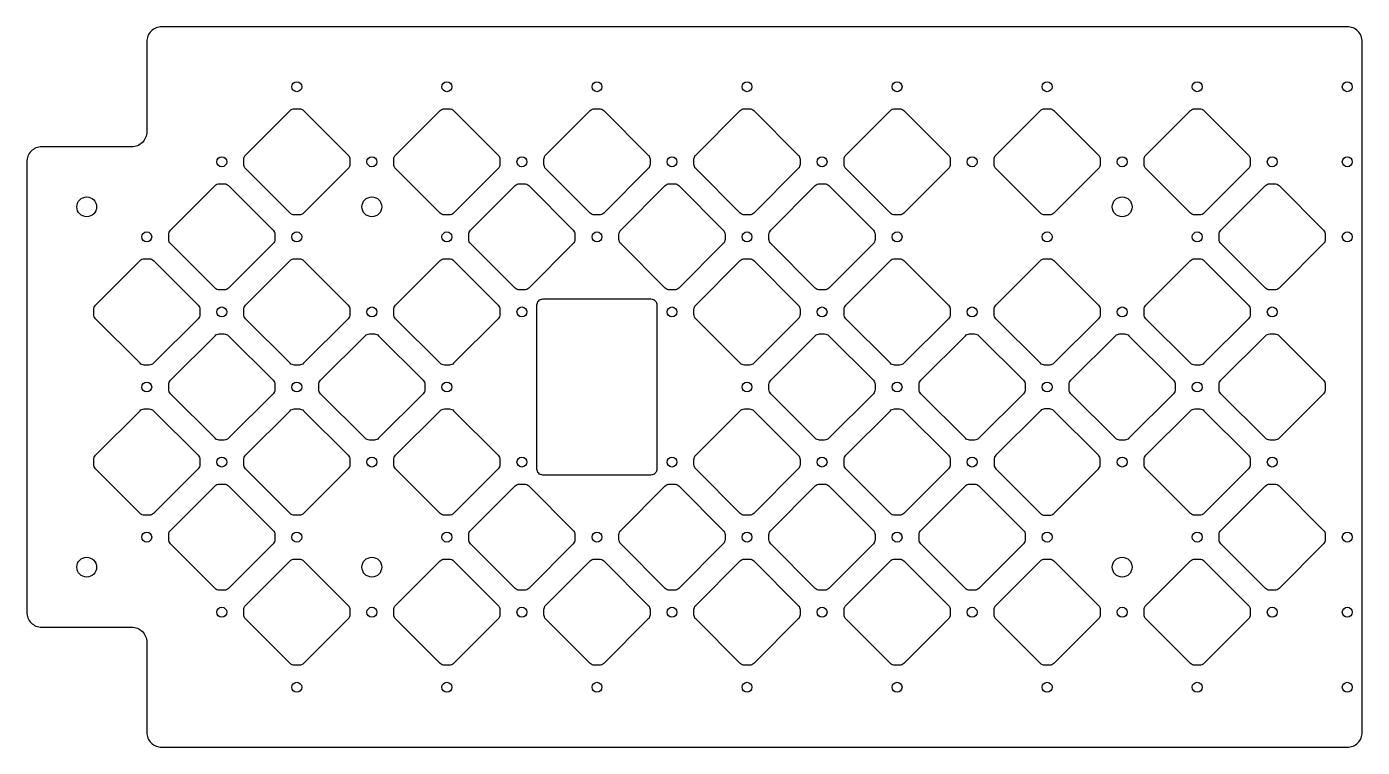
# Model space of a CAD drawing. Header units: millimetres. Extents: x -240 to 205, y -120 to 120.
import ezdxf

# ---------------------------------------------------------------- set-up
doc = ezdxf.new("R2010")
doc.units = ezdxf.units.MM

msp = doc.modelspace()

# ---------------------------------------------------------------- linework, layer by layer
for points in [[(205, 115, 0.414214), (200, 120), (-195, 120, 0.414214), (-200, 115), (-200, 85, -0.414214), (-205, 80), (-235, 80, 0.414214), (-240, 75), (-240, -75, 0.414214), (-235, -80), (-205, -80, -0.414214), (-200, -85), (-200, -115, 0.414214), (-195, -120), (200, -120, 0.414214), (205, -115)], [(-132.91, 72.75), (-147.75, 57.91, -0.198912), (-149.16, 57.32), (-150.84, 57.32, -0.198912), (-152.25, 57.91), (-167.09, 72.75, -0.198912), (-167.68, 74.16), (-167.68, 75.84, -0.198912), (-167.09, 77.25), (-152.25, 92.09, -0.198912), (-150.84, 92.68), (-149.16, 92.68, -0.198912), (-147.75, 92.09), (-132.91, 77.25, -0.198912), (-132.32, 75.84), (-132.32, 74.16, -0.198912)], [(-82.91, 72.75), (-97.75, 57.91, -0.198912), (-99.16, 57.32), (-100.84, 57.32, -0.198912), (-102.25, 57.91), (-117.09, 72.75, -0.198912), (-117.68, 74.16), (-117.68, 75.84, -0.198912), (-117.09, 77.25), (-102.25, 92.09, -0.198912), (-100.84, 92.68), (-99.16, 92.68, -0.198912), (-97.75, 92.09), (-82.91, 77.25, -0.198912), (-82.32, 75.84), (-82.32, 74.16, -0.198912)], [(-32.91, 72.75), (-47.75, 57.91, -0.198912), (-49.16, 57.32), (-50.84, 57.32, -0.198912), (-52.25, 57.91), (-67.09, 72.75, -0.198912), (-67.68, 74.16), (-67.68, 75.84, -0.198912), (-67.09, 77.25), (-52.25, 92.09, -0.198912), (-50.84, 92.68), (-49.16, 92.68, -0.198912), (-47.75, 92.09), (-32.91, 77.25, -0.198912), (-32.32, 75.84), (-32.32, 74.16, -0.198912)], [(17.09, 72.75), (2.25, 57.91, -0.198912), (0.84, 57.32), (-0.84, 57.32, -0.198912), (-2.25, 57.91), (-17.09, 72.75, -0.198912), (-17.68, 74.16), (-17.68, 75.84, -0.198912), (-17.09, 77.25), (-2.25, 92.09, -0.198912), (-0.84, 92.68), (0.84, 92.68, -0.198912), (2.25, 92.09), (17.09, 77.25, -0.198912), (17.68, 75.84), (17.68, 74.16, -0.198912)], [(67.09, 72.75), (52.25, 57.91, -0.198912), (50.84, 57.32), (49.16, 57.32, -0.198912), (47.75, 57.91), (32.91, 72.75, -0.198912), (32.32, 74.16), (32.32, 75.84, -0.198912), (32.91, 77.25), (47.75, 92.09, -0.198912), (49.16, 92.68), (50.84, 92.68, -0.198912), (52.25, 92.09), (67.09, 77.25, -0.198912), (67.68, 75.84), (67.68, 74.16, -0.198912)], [(117.09, 72.75), (102.25, 57.91, -0.198912), (100.84, 57.32), (99.16, 57.32, -0.198912), (97.75, 57.91), (82.91, 72.75, -0.198912), (82.32, 74.16), (82.32, 75.84, -0.198912), (82.91, 77.25), (97.75, 92.09, -0.198912), (99.16, 92.68), (100.84, 92.68, -0.198912), (102.25, 92.09), (117.09, 77.25, -0.198912), (117.68, 75.84), (117.68, 74.16, -0.198912)], [(167.09, 72.75), (152.25, 57.91, -0.198912), (150.84, 57.32), (149.16, 57.32, -0.198912), (147.75, 57.91), (132.91, 72.75, -0.198912), (132.32, 74.16), (132.32, 75.84, -0.198912), (132.91, 77.25), (147.75, 92.09, -0.198912), (149.16, 92.68), (150.84, 92.68, -0.198912), (152.25, 92.09), (167.09, 77.25, -0.198912), (167.68, 75.84), (167.68, 74.16, -0.198912)], [(-157.32, 50.84), (-157.32, 49.16, -0.198912), (-157.91, 47.75), (-172.75, 32.91, -0.198912), (-174.16, 32.32), (-175.84, 32.32, -0.198912), (-177.25, 32.91), (-192.09, 47.75, -0.198912), (-192.68, 49.16), (-192.68, 50.84, -0.198912), (-192.09, 52.25), (-177.25, 67.09, -0.198912), (-175.84, 67.68), (-174.16, 67.68, -0.198912), (-172.75, 67.09), (-157.91, 52.25, -0.198912)], [(-57.32, 50.84), (-57.32, 49.16, -0.198912), (-57.91, 47.75), (-72.75, 32.91, -0.198912), (-74.16, 32.32), (-75.84, 32.32, -0.198912), (-77.25, 32.91), (-92.09, 47.75, -0.198912), (-92.68, 49.16), (-92.68, 50.84, -0.198912), (-92.09, 52.25), (-77.25, 67.09, -0.198912), (-75.84, 67.68), (-74.16, 67.68, -0.198912), (-72.75, 67.09), (-57.91, 52.25, -0.198912)], [(-7.32, 50.84), (-7.32, 49.16, -0.198912), (-7.91, 47.75), (-22.75, 32.91, -0.198912), (-24.16, 32.32), (-25.84, 32.32, -0.198912), (-27.25, 32.91), (-42.09, 47.75, -0.198912), (-42.68, 49.16), (-42.68, 50.84, -0.198912), (-42.09, 52.25), (-27.25, 67.09, -0.198912), (-25.84, 67.68), (-24.16, 67.68, -0.198912), (-22.75, 67.09), (-7.91, 52.25, -0.198912)], [(42.68, 50.84), (42.68, 49.16, -0.198912), (42.09, 47.75), (27.25, 32.91, -0.198912), (25.84, 32.32), (24.16, 32.32, -0.198912), (22.75, 32.91), (7.91, 47.75, -0.198912), (7.32, 49.16), (7.32, 50.84, -0.198912), (7.91, 52.25), (22.75, 67.09, -0.198912), (24.16, 67.68), (25.84, 67.68, -0.198912), (27.25, 67.09), (42.09, 52.25, -0.198912)], [(192.68, 50.84), (192.68, 49.16, -0.198912), (192.09, 47.75), (177.25, 32.91, -0.198912), (175.84, 32.32), (174.16, 32.32, -0.198912), (172.75, 32.91), (157.91, 47.75, -0.198912), (157.32, 49.16), (157.32, 50.84, -0.198912), (157.91, 52.25), (172.75, 67.09, -0.198912), (174.16, 67.68), (175.84, 67.68, -0.198912), (177.25, 67.09), (192.09, 52.25, -0.198912)], [(-182.91, 22.75), (-197.75, 7.91, -0.198912), (-199.16, 7.32), (-200.84, 7.32, -0.198912), (-202.25, 7.91), (-217.09, 22.75, -0.198912), (-217.68, 24.16), (-217.68, 25.84, -0.198912), (-217.09, 27.25), (-202.25, 42.09, -0.198912), (-200.84, 42.68), (-199.16, 42.68, -0.198912), (-197.75, 42.09), (-182.91, 27.25, -0.198912), (-182.32, 25.84), (-182.32, 24.16, -0.198912)], [(-132.91, 22.75), (-147.75, 7.91, -0.198912), (-149.16, 7.32), (-150.84, 7.32, -0.198912), (-152.25, 7.91), (-167.09, 22.75, -0.198912), (-167.68, 24.16), (-167.68, 25.84, -0.198912), (-167.09, 27.25), (-152.25, 42.09, -0.198912), (-150.84, 42.68), (-149.16, 42.68, -0.198912), (-147.75, 42.09), (-132.91, 27.25, -0.198912), (-132.32, 25.84), (-132.32, 24.16, -0.198912)], [(-82.91, 22.75), (-97.75, 7.91, -0.198912), (-99.16, 7.32), (-100.84, 7.32, -0.198912), (-102.25, 7.91), (-117.09, 22.75, -0.198912), (-117.68, 24.16), (-117.68, 25.84, -0.198912), (-117.09, 27.25), (-102.25, 42.09, -0.198912), (-100.84, 42.68), (-99.16, 42.68, -0.198912), (-97.75, 42.09), (-82.91, 27.25, -0.198912), (-82.32, 25.84), (-82.32, 24.16, -0.198912)], [(-17.09, 27.25), (-2.25, 42.09, -0.198912), (-0.84, 42.68), (0.84, 42.68, -0.198912), (2.25, 42.09), (17.09, 27.25, -0.198912), (17.68, 25.84), (17.68, 24.16, -0.198912), (17.09, 22.75), (2.25, 7.91, -0.198912), (0.84, 7.32), (-0.84, 7.32, -0.198912), (-2.25, 7.91), (-17.09, 22.75, -0.198912), (-17.68, 24.16), (-17.68, 25.84, -0.198912)], [(67.09, 22.75), (52.25, 7.91, -0.198912), (50.84, 7.32), (49.16, 7.32, -0.198912), (47.75, 7.91), (32.91, 22.75, -0.198912), (32.32, 24.16), (32.32, 25.84, -0.198912), (32.91, 27.25), (47.75, 42.09, -0.198912), (49.16, 42.68), (50.84, 42.68, -0.198912), (52.25, 42.09), (67.09, 27.25, -0.198912), (67.68, 25.84), (67.68, 24.16, -0.198912)], [(117.09, 22.75), (102.25, 7.91, -0.198912), (100.84, 7.32), (99.16, 7.32, -0.198912), (97.75, 7.91), (82.91, 22.75, -0.198912), (82.32, 24.16), (82.32, 25.84, -0.198912), (82.91, 27.25), (97.75, 42.09, -0.198912), (99.16, 42.68), (100.84, 42.68, -0.198912), (102.25, 42.09), (117.09, 27.25, -0.198912), (117.68, 25.84), (117.68, 24.16, -0.198912)], [(167.09, 22.75), (152.25, 7.91, -0.198912), (150.84, 7.32), (149.16, 7.32, -0.198912), (147.75, 7.91), (132.91, 22.75, -0.198912), (132.32, 24.16), (132.32, 25.84, -0.198912), (132.91, 27.25), (147.75, 42.09, -0.198912), (149.16, 42.68), (150.84, 42.68, -0.198912), (152.25, 42.09), (167.09, 27.25, -0.198912), (167.68, 25.84), (167.68, 24.16, -0.198912)], [(-30, 27.32), (-30, -27.32, -0.414214), (-32, -29.32), (-68, -29.32, -0.414214), (-70, -27.32), (-70, 27.32, -0.414214), (-68, 29.32), (-32, 29.32, -0.414214)], [(-157.32, 0.84), (-157.32, -0.84, -0.198912), (-157.91, -2.25), (-172.75, -17.09, -0.198912), (-174.16, -17.68), (-175.84, -17.68, -0.198912), (-177.25, -17.09), (-192.09, -2.25, -0.198912), (-192.68, -0.84), (-192.68, 0.84, -0.198912), (-192.09, 2.25), (-177.25, 17.09, -0.198912), (-175.84, 17.68), (-174.16, 17.68, -0.198912), (-172.75, 17.09), (-157.91, 2.25, -0.198912)], [(-107.32, 0.84), (-107.32, -0.84, -0.198912), (-107.91, -2.25), (-122.75, -17.09, -0.198912), (-124.16, -17.68), (-125.84, -17.68, -0.198912), (-127.25, -17.09), (-142.09, -2.25, -0.198912), (-142.68, -0.84), (-142.68, 0.84, -0.198912), (-142.09, 2.25), (-127.25, 17.09, -0.198912), (-125.84, 17.68), (-124.16, 17.68, -0.198912), (-122.75, 17.09), (-107.91, 2.25, -0.198912)], [(7.32, -0.84), (7.32, 0.84, -0.198912), (7.91, 2.25), (22.75, 17.09, -0.198912), (24.16, 17.68), (25.84, 17.68, -0.198912), (27.25, 17.09), (42.09, 2.25, -0.198912), (42.68, 0.84), (42.68, -0.84, -0.198912), (42.09, -2.25), (27.25, -17.09, -0.198912), (25.84, -17.68), (24.16, -17.68, -0.198912), (22.75, -17.09), (7.91, -2.25, -0.198912)], [(92.68, 0.84), (92.68, -0.84, -0.198912), (92.09, -2.25), (77.25, -17.09, -0.198912), (75.84, -17.68), (74.16, -17.68, -0.198912), (72.75, -17.09), (57.91, -2.25, -0.198912), (57.32, -0.84), (57.32, 0.84, -0.198912), (57.91, 2.25), (72.75, 17.09, -0.198912), (74.16, 17.68), (75.84, 17.68, -0.198912), (77.25, 17.09), (92.09, 2.25, -0.198912)], [(142.68, 0.84), (142.68, -0.84, -0.198912), (142.09, -2.25), (127.25, -17.09, -0.198912), (125.84, -17.68), (124.16, -17.68, -0.198912), (122.75, -17.09), (107.91, -2.25, -0.198912), (107.32, -0.84), (107.32, 0.84, -0.198912), (107.91, 2.25), (122.75, 17.09, -0.198912), (124.16, 17.68), (125.84, 17.68, -0.198912), (127.25, 17.09), (142.09, 2.25, -0.198912)], [(192.68, 0.84), (192.68, -0.84, -0.198912), (192.09, -2.25), (177.25, -17.09, -0.198912), (175.84, -17.68), (174.16, -17.68, -0.198912), (172.75, -17.09), (157.91, -2.25, -0.198912), (157.32, -0.84), (157.32, 0.84, -0.198912), (157.91, 2.25), (172.75, 17.09, -0.198912), (174.16, 17.68), (175.84, 17.68, -0.198912), (177.25, 17.09), (192.09, 2.25, -0.198912)], [(-182.91, -27.25), (-197.75, -42.09, -0.198912), (-199.16, -42.68), (-200.84, -42.68, -0.198912), (-202.25, -42.09), (-217.09, -27.25, -0.198912), (-217.68, -25.84), (-217.68, -24.16, -0.198912), (-217.09, -22.75), (-202.25, -7.91, -0.198912), (-200.84, -7.32), (-199.16, -7.32, -0.198912), (-197.75, -7.91), (-182.91, -22.75, -0.198912), (-182.32, -24.16), (-182.32, -25.84, -0.198912)], [(-132.91, -27.25), (-147.75, -42.09, -0.198912), (-149.16, -42.68), (-150.84, -42.68, -0.198912), (-152.25, -42.09), (-167.09, -27.25, -0.198912), (-167.68, -25.84), (-167.68, -24.16, -0.198912), (-167.09, -22.75), (-152.25, -7.91, -0.198912), (-150.84, -7.32), (-149.16, -7.32, -0.198912), (-147.75, -7.91), (-132.91, -22.75, -0.198912), (-132.32, -24.16), (-132.32, -25.84, -0.198912)], [(-82.91, -27.25), (-97.75, -42.09, -0.198912), (-99.16, -42.68), (-100.84, -42.68, -0.198912), (-102.25, -42.09), (-117.09, -27.25, -0.198912), (-117.68, -25.84), (-117.68, -24.16, -0.198912), (-117.09, -22.75), (-102.25, -7.91, -0.198912), (-100.84, -7.32), (-99.16, -7.32, -0.198912), (-97.75, -7.91), (-82.91, -22.75, -0.198912), (-82.32, -24.16), (-82.32, -25.84, -0.198912)], [(17.09, -27.25), (2.25, -42.09, -0.198912), (0.84, -42.68), (-0.84, -42.68, -0.198912), (-2.25, -42.09), (-17.09, -27.25, -0.198912), (-17.68, -25.84), (-17.68, -24.16, -0.198912), (-17.09, -22.75), (-2.25, -7.91, -0.198912), (-0.84, -7.32), (0.84, -7.32, -0.198912), (2.25, -7.91), (17.09, -22.75, -0.198912), (17.68, -24.16), (17.68, -25.84, -0.198912)], [(67.09, -27.25), (52.25, -42.09, -0.198912), (50.84, -42.68), (49.16, -42.68, -0.198912), (47.75, -42.09), (32.91, -27.25, -0.198912), (32.32, -25.84), (32.32, -24.16, -0.198912), (32.91, -22.75), (47.75, -7.91, -0.198912), (49.16, -7.32), (50.84, -7.32, -0.198912), (52.25, -7.91), (67.09, -22.75, -0.198912), (67.68, -24.16), (67.68, -25.84, -0.198912)], [(117.09, -27.25, 0.198912), (117.68, -25.84), (117.68, -24.16, 0.198912), (117.09, -22.75), (102.25, -7.91, 0.198912), (100.84, -7.32), (99.16, -7.32, 0.198912), (97.75, -7.91), (82.91, -22.75, 0.198912), (82.32, -24.16), (82.32, -25.84, 0.198912), (82.91, -27.25), (97.75, -42.09, 0.198912), (99.16, -42.68), (100.84, -42.68, 0.198912), (102.25, -42.09)], [(167.09, -27.25), (152.25, -42.09, -0.198912), (150.84, -42.68), (149.16, -42.68, -0.198912), (147.75, -42.09), (132.91, -27.25, -0.198912), (132.32, -25.84), (132.32, -24.16, -0.198912), (132.91, -22.75), (147.75, -7.91, -0.198912), (149.16, -7.32), (150.84, -7.32, -0.198912), (152.25, -7.91), (167.09, -22.75, -0.198912), (167.68, -24.16), (167.68, -25.84, -0.198912)], [(-157.32, -49.16), (-157.32, -50.84, -0.198912), (-157.91, -52.25), (-172.75, -67.09, -0.198912), (-174.16, -67.68), (-175.84, -67.68, -0.198912), (-177.25, -67.09), (-192.09, -52.25, -0.198912), (-192.68, -50.84), (-192.68, -49.16, -0.198912), (-192.09, -47.75), (-177.25, -32.91, -0.198912), (-175.84, -32.32), (-174.16, -32.32, -0.198912), (-172.75, -32.91), (-157.91, -47.75, -0.198912)], [(-57.32, -49.16), (-57.32, -50.84, -0.198912), (-57.91, -52.25), (-72.75, -67.09, -0.198912), (-74.16, -67.68), (-75.84, -67.68, -0.198912), (-77.25, -67.09), (-92.09, -52.25, -0.198912), (-92.68, -50.84), (-92.68, -49.16, -0.198912), (-92.09, -47.75), (-77.25, -32.91, -0.198912), (-75.84, -32.32), (-74.16, -32.32, -0.198912), (-72.75, -32.91), (-57.91, -47.75, -0.198912)], [(-7.32, -49.16), (-7.32, -50.84, -0.198912), (-7.91, -52.25), (-22.75, -67.09, -0.198912), (-24.16, -67.68), (-25.84, -67.68, -0.198912), (-27.25, -67.09), (-42.09, -52.25, -0.198912), (-42.68, -50.84), (-42.68, -49.16, -0.198912), (-42.09, -47.75), (-27.25, -32.91, -0.198912), (-25.84, -32.32), (-24.16, -32.32, -0.198912), (-22.75, -32.91), (-7.91, -47.75, -0.198912)], [(42.68, -49.16), (42.68, -50.84, -0.198912), (42.09, -52.25), (27.25, -67.09, -0.198912), (25.84, -67.68), (24.16, -67.68, -0.198912), (22.75, -67.09), (7.91, -52.25, -0.198912), (7.32, -50.84), (7.32, -49.16, -0.198912), (7.91, -47.75), (22.75, -32.91, -0.198912), (24.16, -32.32), (25.84, -32.32, -0.198912), (27.25, -32.91), (42.09, -47.75, -0.198912)], [(92.68, -49.16), (92.68, -50.84, -0.198912), (92.09, -52.25), (77.25, -67.09, -0.198912), (75.84, -67.68), (74.16, -67.68, -0.198912), (72.75, -67.09), (57.91, -52.25, -0.198912), (57.32, -50.84), (57.32, -49.16, -0.198912), (57.91, -47.75), (72.75, -32.91, -0.198912), (74.16, -32.32), (75.84, -32.32, -0.198912), (77.25, -32.91), (92.09, -47.75, -0.198912)], [(192.68, -49.16), (192.68, -50.84, -0.198912), (192.09, -52.25), (177.25, -67.09, -0.198912), (175.84, -67.68), (174.16, -67.68, -0.198912), (172.75, -67.09), (157.91, -52.25, -0.198912), (157.32, -50.84), (157.32, -49.16, -0.198912), (157.91, -47.75), (172.75, -32.91, -0.198912), (174.16, -32.32), (175.84, -32.32, -0.198912), (177.25, -32.91), (192.09, -47.75, -0.198912)], [(-132.91, -77.25), (-147.75, -92.09, -0.198912), (-149.16, -92.68), (-150.84, -92.68, -0.198912), (-152.25, -92.09), (-167.09, -77.25, -0.198912), (-167.68, -75.84), (-167.68, -74.16, -0.198912), (-167.09, -72.75), (-152.25, -57.91, -0.198912), (-150.84, -57.32), (-149.16, -57.32, -0.198912), (-147.75, -57.91), (-132.91, -72.75, -0.198912), (-132.32, -74.16), (-132.32, -75.84, -0.198912)], [(-82.91, -77.25), (-97.75, -92.09, -0.198912), (-99.16, -92.68), (-100.84, -92.68, -0.198912), (-102.25, -92.09), (-117.09, -77.25, -0.198912), (-117.68, -75.84), (-117.68, -74.16, -0.198912), (-117.09, -72.75), (-102.25, -57.91, -0.198912), (-100.84, -57.32), (-99.16, -57.32, -0.198912), (-97.75, -57.91), (-82.91, -72.75, -0.198912), (-82.32, -74.16), (-82.32, -75.84, -0.198912)], [(-32.91, -77.25), (-47.75, -92.09, -0.198912), (-49.16, -92.68), (-50.84, -92.68, -0.198912), (-52.25, -92.09), (-67.09, -77.25, -0.198912), (-67.68, -75.84), (-67.68, -74.16, -0.198912), (-67.09, -72.75), (-52.25, -57.91, -0.198912), (-50.84, -57.32), (-49.16, -57.32, -0.198912), (-47.75, -57.91), (-32.91, -72.75, -0.198912), (-32.32, -74.16), (-32.32, -75.84, -0.198912)], [(17.09, -77.25), (2.25, -92.09, -0.198912), (0.84, -92.68), (-0.84, -92.68, -0.198912), (-2.25, -92.09), (-17.09, -77.25, -0.198912), (-17.68, -75.84), (-17.68, -74.16, -0.198912), (-17.09, -72.75), (-2.25, -57.91, -0.198912), (-0.84, -57.32), (0.84, -57.32, -0.198912), (2.25, -57.91), (17.09, -72.75, -0.198912), (17.68, -74.16), (17.68, -75.84, -0.198912)], [(67.09, -77.25), (52.25, -92.09, -0.198912), (50.84, -92.68), (49.16, -92.68, -0.198912), (47.75, -92.09), (32.91, -77.25, -0.198912), (32.32, -75.84), (32.32, -74.16, -0.198912), (32.91, -72.75), (47.75, -57.91, -0.198912), (49.16, -57.32), (50.84, -57.32, -0.198912), (52.25, -57.91), (67.09, -72.75, -0.198912), (67.68, -74.16), (67.68, -75.84, -0.198912)], [(117.09, -77.25), (102.25, -92.09, -0.198912), (100.84, -92.68), (99.16, -92.68, -0.198912), (97.75, -92.09), (82.91, -77.25, -0.198912), (82.32, -75.84), (82.32, -74.16, -0.198912), (82.91, -72.75), (97.75, -57.91, -0.198912), (99.16, -57.32), (100.84, -57.32, -0.198912), (102.25, -57.91), (117.09, -72.75, -0.198912), (117.68, -74.16), (117.68, -75.84, -0.198912)], [(167.09, -77.25), (152.25, -92.09, -0.198912), (150.84, -92.68), (149.16, -92.68, -0.198912), (147.75, -92.09), (132.91, -77.25, -0.198912), (132.32, -75.84), (132.32, -74.16, -0.198912), (132.91, -72.75), (147.75, -57.91, -0.198912), (149.16, -57.32), (150.84, -57.32, -0.198912), (152.25, -57.91), (167.09, -72.75, -0.198912), (167.68, -74.16), (167.68, -75.84, -0.198912)]]:
    msp.add_lwpolyline(points, format="xyb", close=True)
for centre, radius in [((-150, 100), 1.65), ((-100, 100), 1.65), ((-50, 100), 1.65), ((0, 100), 1.65), ((50, 100), 1.65), ((100, 100), 1.65), ((150, 100), 1.65), ((200, 100), 1.65), ((-175, 75), 1.65), ((-125, 75), 1.65), ((-75, 75), 1.65), ((-25, 75), 1.65), ((25, 75), 1.65), ((75, 75), 1.65), ((125, 75), 1.65), ((175, 75), 1.65), ((200, 75), 1.65), ((-220, 60), 3.3), ((-125, 60), 3.3), ((125, 60), 3.3), ((-200, 50), 1.65), ((-150, 50), 1.65), ((-100, 50), 1.65), ((-50, 50), 1.65), ((0, 50), 1.65), ((50, 50), 1.65), ((100, 50), 1.65), ((150, 50), 1.65), ((200, 50), 1.65), ((-175, 25), 1.65), ((-125, 25), 1.65), ((-75, 25), 1.65), ((-25, 25), 1.65), ((25, 25), 1.65), ((75, 25), 1.65), ((125, 25), 1.65), ((175, 25), 1.65), ((-200, 0), 1.65), ((-150, 0), 1.65), ((-100, 0), 1.65), ((0, 0), 1.65), ((50, 0), 1.65), ((100, 0), 1.65), ((150, 0), 1.65), ((-175, -25), 1.65), ((-125, -25), 1.65), ((-75, -25), 1.65), ((-25, -25), 1.65), ((25, -25), 1.65), ((75, -25), 1.65), ((125, -25), 1.65), ((175, -25), 1.65), ((-200, -50), 1.65), ((-150, -50), 1.65), ((-100, -50), 1.65), ((-50, -50), 1.65), ((0, -50), 1.65), ((50, -50), 1.65), ((100, -50), 1.65), ((150, -50), 1.65), ((200, -50), 1.65), ((-220, -60), 3.3), ((-125, -60), 3.3), ((125, -60), 3.3), ((-175, -75), 1.65), ((-125, -75), 1.65), ((-75, -75), 1.65), ((-25, -75), 1.65), ((25, -75), 1.65), ((75, -75), 1.65), ((125, -75), 1.65), ((175, -75), 1.65), ((200, -75), 1.65), ((-150, -100), 1.65), ((-100, -100), 1.65), ((-50, -100), 1.65), ((0, -100), 1.65), ((50, -100), 1.65), ((100, -100), 1.65), ((150, -100), 1.65), ((200, -100), 1.65)]:
    msp.add_circle(centre, radius)

doc.saveas('drawing.dxf')
